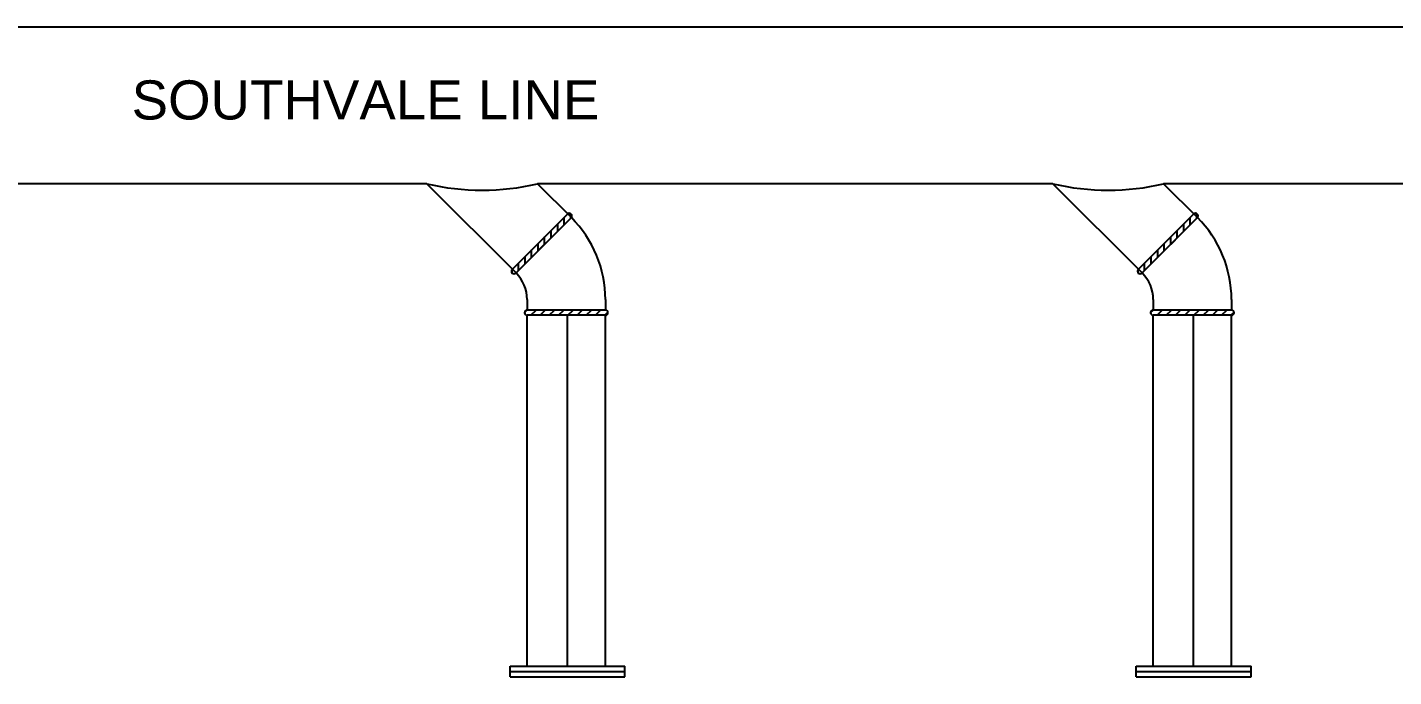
# Model space of a CAD drawing. Header units: inches. Extents: x 72601 to 92539, y -26779 to -15965.
# Drawn here: x 87054 to 89673, y -24038 to -22793 of the extents above; entities that cross this region are included whole.
import ezdxf

# ---------------------------------------------------------------- set-up
doc = ezdxf.new("R2010")
doc.units = ezdxf.units.IN
doc.header["$MEASUREMENT"] = 0
doc.layers.add('M-X-BKGD', color=8, linetype='Continuous')
doc.styles.get("Standard").update_dxf_attribs({"font": 'arial.ttf'})

msp = doc.modelspace()

# ---------------------------------------------------------------- linework, layer by layer
at = {"layer": 'M-X-BKGD'}
for p, q in [((91502.3, -22793.2), (84853.9, -22793.2)), ((87819.9, -23093.1), (86832, -23093.1)), ((87819.9, -23093.1), (87990.8, -23264)), ((88032, -23093.1), (88096.8, -23158)), ((89019.9, -23093.1), (88032, -23093.1)), ((89019.9, -23093.1), (89190.8, -23264)), ((89232, -23093.1), (89296.8, -23158)), ((90222, -23093.1), (89232, -23093.1)), ((88089.4, -23151.2), (87983.3, -23257.3)), ((88096.5, -23158.3), (87990.4, -23264.4)), ((89289.4, -23151.2), (89183.3, -23257.3)), ((89296.5, -23158.3), (89190.4, -23264.4)), ((88036.7, -23218.1), (88054.4, -23200.4)), ((89236.7, -23218.1), (89254.4, -23200.4)), ((88012, -23315.3), (88012, -23335.3)), ((88162, -23315.3), (88162, -23335.3)), ((89212, -23315.3), (89212, -23335.3)), ((89362, -23315.3), (89362, -23335.3)), ((88162, -23335.3), (88012, -23335.3)), ((88012, -24018.2), (88012, -23345.3)), ((88162, -23345.3), (88012, -23345.3)), ((88089.5, -24018.2), (88089.5, -23345.3)), ((88162, -24018.2), (88162, -23345.3)), ((89362, -23335.3), (89212, -23335.3)), ((89212, -24018.2), (89212, -23345.3)), ((89362, -23345.3), (89212, -23345.3)), ((89289.5, -24018.2), (89289.5, -23345.3)), ((89362, -24018.2), (89362, -23345.3)), ((87979.4, -24018.2), (88199.4, -24018.2)), ((87979.4, -24038.2), (87979.4, -24018.2)), ((87979.4, -24028.2), (88199.4, -24028.2)), ((87979.4, -24038.2), (88199.4, -24038.2)), ((88199.4, -24038.2), (88199.4, -24018.2)), ((89179.4, -24018.2), (89399.4, -24018.2)), ((89179.4, -24038.2), (89179.4, -24018.2)), ((89179.4, -24028.2), (89399.4, -24028.2)), ((89179.4, -24038.2), (89399.4, -24038.2)), ((89399.4, -24038.2), (89399.4, -24018.2))]:
    msp.add_line(p, q, dxfattribs=at)
at = {"layer": 'M-X-BKGD', "linetype": 'Continuous'}
for p, q in [((88070.6, -23184.2), (88070.6, -23170.1)), ((88083.1, -23171.7), (88083.1, -23157.6)), ((88095.6, -23159.2), (88095.6, -23150.5)), ((89270.6, -23184.2), (89270.6, -23170.1)), ((89283.1, -23171.7), (89283.1, -23157.6)), ((89295.6, -23159.2), (89295.6, -23150.5)), ((88045.6, -23209.2), (88045.6, -23195.1)), ((88058.1, -23196.7), (88058.1, -23182.6)), ((89245.6, -23209.2), (89245.6, -23195.1)), ((89258.1, -23196.7), (89258.1, -23182.6)), ((88020.6, -23234.2), (88020.6, -23220.1)), ((88033.1, -23221.7), (88033.1, -23207.6)), ((89220.6, -23234.2), (89220.6, -23220.1)), ((89233.1, -23221.7), (89233.1, -23207.6)), ((87995.6, -23259.2), (87995.6, -23245.1)), ((88008.1, -23246.7), (88008.1, -23232.6)), ((89195.6, -23259.2), (89195.6, -23245.1)), ((89208.1, -23246.7), (89208.1, -23232.6)), ((87983.1, -23264), (87983.1, -23257.6)), ((89183.1, -23264), (89183.1, -23257.6)), ((88007, -23339.9), (88011.6, -23335.3)), ((88019.3, -23345.3), (88029.3, -23335.3)), ((88036.9, -23345.3), (88046.9, -23335.3)), ((88054.6, -23345.3), (88064.6, -23335.3)), ((88072.3, -23345.3), (88082.3, -23335.3)), ((88090, -23345.3), (88100, -23335.3)), ((88107.7, -23345.3), (88117.7, -23335.3)), ((88125.3, -23345.3), (88135.3, -23335.3)), ((88143, -23345.3), (88153, -23335.3)), ((88160.7, -23345.3), (88166.9, -23339.1)), ((89207, -23339.9), (89211.6, -23335.3)), ((89219.3, -23345.3), (89229.3, -23335.3)), ((89236.9, -23345.3), (89246.9, -23335.3)), ((89254.6, -23345.3), (89264.6, -23335.3)), ((89272.3, -23345.3), (89282.3, -23335.3)), ((89290, -23345.3), (89300, -23335.3)), ((89307.7, -23345.3), (89317.7, -23335.3)), ((89325.3, -23345.3), (89335.3, -23335.3)), ((89343, -23345.3), (89353, -23335.3)), ((89360.7, -23345.3), (89366.9, -23339.1))]:
    msp.add_line(p, q, dxfattribs=at)
at = {"layer": 'M-X-BKGD'}
for centre, radius, start, end in [((87925.9, -22639.2), 466.2, 256.8491, 283.1509), ((89125.9, -22639.2), 466.2, 256.8491, 283.1509), ((88092.9, -23154.8), 5, 315, 135), ((87939.5, -23315.3), 222.5, 0, 45), ((89292.9, -23154.8), 5, 315, 135), ((89139.5, -23315.3), 222.5, 0, 45), ((87986.9, -23260.8), 5, 135, 315), ((87939.5, -23315.3), 72.5, 0, 45), ((89186.9, -23260.8), 5, 135, 315), ((89139.5, -23315.3), 72.5, 0, 45), ((88012, -23340.3), 5, 90, 270), ((88162, -23340.3), 5, 270, 90), ((89212, -23340.3), 5, 90, 270), ((89362, -23340.3), 5, 270, 90)]:
    msp.add_arc(centre, radius, start, end, dxfattribs=at)

# ---------------------------------------------------------------- texts
at = {"color": 3, "insert": (87254, -22894.9), "char_height": 75, "attachment_point": 1}
msp.add_mtext_dynamic_manual_height_columns('SOUTHVALE LINE', width=5751.608, gutter_width=1, heights=[0.2], dxfattribs=at)

doc.saveas('drawing.dxf')
